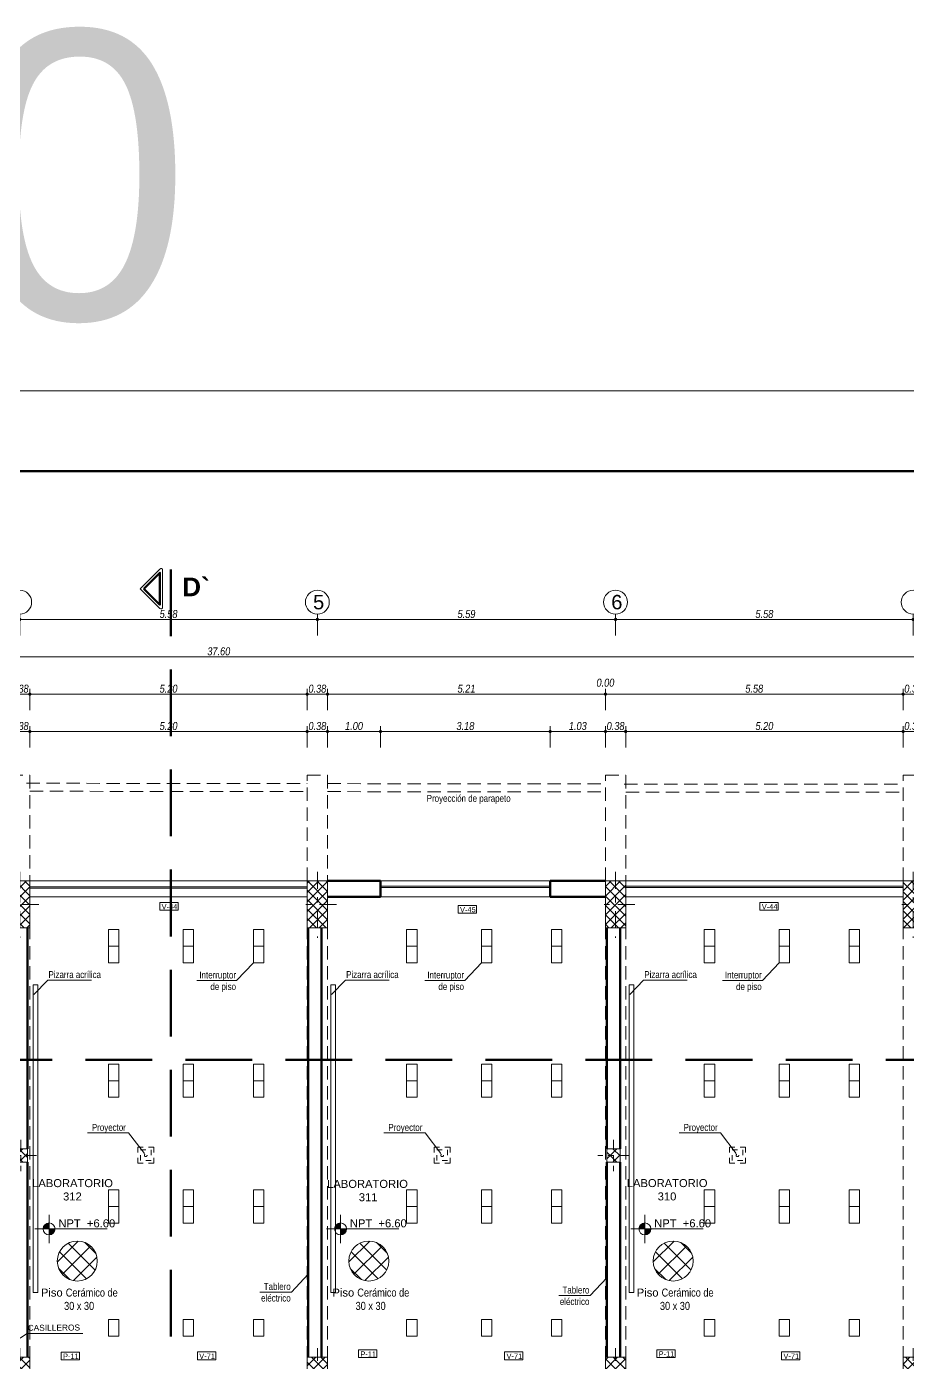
# Model space of a CAD drawing. Header units: inches. Extents: x 140 to 978, y -82 to 38.
# Drawn here: x 785.09 to 801.6, y 13.45 to 38.48 of the extents above; entities that cross this region are included whole.
import ezdxf

# ---------------------------------------------------------------- set-up
doc = ezdxf.new("R2010")
doc.units = ezdxf.units.IN
doc.header["$MEASUREMENT"] = 0
for name, pattern in [('DASHDOT2', [12.7, 6.35, -3.175, 0, -3.175]), ('DASHED', [0.75, 0.5, -0.25]), ('DASHED2', [0.375, 0.25, -0.125])]:
    doc.linetypes.add(name, pattern=pattern)
doc.layers.get('0').update_dxf_attribs({"lineweight": 0})
for name, color, linetype, lineweight in [('UNSAAC CUBIERTAS', 22, 'Continuous', 0), ('UNSAAC- ROTULO', 7, 'Continuous', 60), ('UNSAAC-COLUMNA', 24, 'Continuous', 0), ('UNSAAC-CORTE ESTRUCTURA', 7, 'Continuous', 70), ('UNSAAC-COTA', 48, 'Continuous', 0), ('UNSAAC-EJE COLUMNA', 22, 'DASHDOT2', 0), ('UNSAAC-FACHADA(2DO PLANO)', 7, 'Continuous', 30), ('UNSAAC-LINEA DE CORTE', 7, 'Continuous', 70), ('UNSAAC-LLAMADOS', 88, 'Continuous', 0), ('UNSAAC-MUEBLE', 254, 'Continuous', 0), ('UNSAAC-MURETE', 146, 'Continuous', 20), ('UNSAAC-MUROS', 7, 'Continuous', 70), ('UNSAAC-PROYECCIONES', 38, 'DASHED2', 0), ('UNSAAC-TEXTOS', 250, 'Continuous', 0), ('UNSAAC-TEXTURAS', 250, 'Continuous', 0), ('UNSAAC-VANOS', 24, 'Continuous', 0)]:
    doc.layers.add(name, color=color, linetype=linetype, lineweight=lineweight)
doc.styles.add('5mm', font='GOTHIC.TTF', dxfattribs={"height": 5})
doc.styles.add('ARIAL', font='arial.ttf')
doc.styles.add('narrow', font='')
doc.styles.get("Standard").update_dxf_attribs({"font": 'arial.ttf'})
doc.styles.get('narrow').set_extended_font_data('Arial Narrow', italic=True)
doc.dimstyles.new('1EN75', dxfattribs={"dimtxt": 0.15, "dimasz": 0.06, "dimexe": 0.1, "dimexo": 0.15, "dimgap": 0.025, "dimtad": 1, "dimzin": 1, "dimdsep": 46, "dimtxsty": 'narrow', "dimblk": 'DOT', "dimcen": 0.1, "dimclrd": 256, "dimclre": 256, "dimclrt": 256, "dimaunit": 1, "dimadec": 3, "dimazin": 0, "dimtfac": 1, "dimtmove": 2, "dimatfit": 3, "dimldrblk": 'ARCHTICK', "dimfxl": 0.3, "dimfxlon": 1, "dimtolj": 1, "dimtzin": 0, "dimlwd": 0, "dimlwe": 0, "dimarcsym": 0})

# ---------------------------------------------------------------- blocks, each defined once
blk = doc.blocks.new('colum2')
at = {"layer": 'UNSAAC-TEXTURAS'}
h = blk.add_hatch(dxfattribs=at)
h.set_pattern_fill('ANSI37', color=256)
h.paths.add_polyline_path([(872.373, 198.546), (872.373, 198.421), (872.498, 198.421), (872.498, 198.546)])
h.paths.add_polyline_path([(872.498, 198.421), (872.623, 198.421), (872.623, 198.546), (872.498, 198.546)])
h.paths.add_polyline_path([(872.498, 198.296), (872.623, 198.296), (872.623, 198.421), (872.498, 198.421)])
h.paths.add_polyline_path([(872.498, 198.421), (872.373, 198.421), (872.373, 198.296), (872.498, 198.296)])
at = {"layer": 'UNSAAC-COLUMNA'}
blk.add_lwpolyline([(872.373, 198.546), (872.623, 198.546), (872.623, 198.296), (872.373, 198.296)], close=True, dxfattribs=at)
at = {"layer": 'UNSAAC-EJE COLUMNA', "ltscale": 0.03}
for p, q in [((872.498, 198.716), (872.498, 198.126)), ((872.793, 198.421), (872.203, 198.421))]:
    blk.add_line(p, q, dxfattribs=at)
blk = doc.blocks.new('c')
at = {"layer": 'UNSAAC-TEXTURAS'}
h = blk.add_hatch(dxfattribs=at)
h.set_pattern_fill('ANSI37', color=256)
h.set_pattern_definition([(45, (-855.58834, -178.38853), (-0.088388348, 0.088388348), []), (135, (-855.58834, -178.38853), (-0.088388348, -0.088388348), [])])
h.paths.add_polyline_path([(0.19, 0.635), (0, 0.635), (0, 0.316), (0.19, 0.316)])
h.paths.add_polyline_path([(0.19, 0.316), (0.38, 0.316), (0.38, 0.635), (0.19, 0.635)])
h.paths.add_polyline_path([(0.19, 0), (0.38, 0), (0.38, 0.316), (0.19, 0.316)])
h.paths.add_polyline_path([(0.19, 0.316), (0, 0.316), (0, 0), (0.19, 0)])
at = {"layer": 'UNSAAC-COLUMNA'}
blk.add_lwpolyline([(0, 0), (0, 0.635), (0.38, 0.635), (0.38, 0)], dxfattribs=at)
blk.add_lwpolyline([(0, 0.635), (0.38, 0.635), (0.38, 0), (0, 0)], close=True, dxfattribs=at)
at = {"layer": 'UNSAAC-EJE COLUMNA', "ltscale": 0.05}
for p, q in [((0.19, -0.172), (0.19, 0.805)), ((0.55, 0.316), (-0.17, 0.316))]:
    blk.add_line(p, q, dxfattribs=at)
blk = doc.blocks.new('cs1')
at = {"layer": 'UNSAAC-TEXTURAS'}
h = blk.add_hatch(dxfattribs=at)
h.set_pattern_fill('ANSI37', color=256)
h.paths.add_polyline_path([(850.008, 169.826), (850.198, 169.826), (850.198, 170.266), (850.008, 170.266)])
h.paths.add_polyline_path([(850.198, 169.826), (850.388, 169.826), (850.388, 170.266), (850.198, 170.266)])
h.paths.add_polyline_path([(850.388, 169.826), (850.198, 169.826), (850.198, 169.386), (850.388, 169.386)])
h.paths.add_polyline_path([(850.198, 169.826), (850.008, 169.826), (850.008, 169.386), (850.198, 169.386)])
at = {"layer": 'UNSAAC-COLUMNA'}
blk.add_lwpolyline([(850.388, 169.386), (850.388, 170.266), (850.008, 170.266), (850.008, 169.386)], close=True, dxfattribs=at)
at = {"layer": 'UNSAAC-EJE COLUMNA', "ltscale": 0.05}
for p, q in [((850.198, 170.436), (850.198, 169.196)), ((850.558, 169.826), (849.828, 169.826))]:
    blk.add_line(p, q, dxfattribs=at)
blk = doc.blocks.new('A$C38507331')
at = {"layer": 'UNSAAC-PROYECCIONES'}
for p, q in [((-9.691, 34.716), (-14.901, 34.716)), ((-4.101, 34.716), (-9.311, 34.716)), ((1.479, 34.716), (-3.731, 34.716)), ((-9.691, 34.416), (-14.901, 34.416)), ((-4.101, 34.416), (-9.311, 34.416)), ((1.479, 34.416), (-3.731, 34.416)), ((-14.891, 33.871), (-14.891, 25.791)), ((-9.691, 33.871), (-9.691, 25.791)), ((-9.311, 33.871), (-9.311, 25.791)), ((-4.101, 33.871), (-4.101, 25.791)), ((-3.721, 33.871), (-3.721, 25.791)), ((1.479, 33.871), (1.479, 25.791))]:
    blk.add_line(p, q, dxfattribs=at)
for points in [[(-15.271, 34.716), (-15.271, 36.7), (-14.891, 36.7), (-14.891, 34.716)], [(-14.951, 36.546), (-9.691, 36.54)], [(-9.691, 34.716), (-9.691, 36.7), (-9.311, 36.7), (-9.311, 34.716)], [(-4.101, 34.716), (-4.101, 36.7), (-3.721, 36.7), (-3.721, 34.716)], [(1.479, 34.716), (1.479, 36.7), (1.859, 36.7), (1.859, 34.716)], [(-14.891, 36.396), (-9.691, 36.39)], [(-9.311, 36.539), (-4.101, 36.533)], [(-9.311, 36.389), (-4.101, 36.383)], [(-3.751, 36.532), (1.479, 36.526)], [(-3.721, 36.382), (1.479, 36.376)]]:
    blk.add_lwpolyline(points, dxfattribs=at)
at = {"layer": 'UNSAAC-TEXTURAS'}
for name, p in [('cs1', (-865.279, -135.55)), ('cs1', (-859.699, -135.55)), ('cs1', (-854.109, -135.55)), ('cs1', (-848.529, -135.55)), ('colum2', (-887.559, -168.85)), ('colum2', (-876.449, -168.85)), ('c', (-15.271, 25.156)), ('c', (-9.691, 25.156)), ('c', (-4.101, 25.156)), ('c', (1.479, 25.156))]:
    blk.add_blockref(name, p, dxfattribs=at)
blk = doc.blocks.new('_Dot')
at = {"color": 0, "linetype": 'ByBlock', "lineweight": -2}
blk.add_line((-0.5, 0), (-1, 0), dxfattribs=at)
at = {"color": 0, "linetype": 'ByBlock', "const_width": 0.5}
blk.add_lwpolyline([(-0.25, 0, 1), (0.25, 0, 1)], format="xyb", close=True, dxfattribs=at)
blk = doc.blocks.new('*D493')
at = {"layer": 'Defpoints', "color": 0, "transparency": 16777216}
for p in [(785.147, 25.269), (784.767, 24.269), (785.147, 24.269)]:
    blk.add_point(p, dxfattribs=at)
at = {"layer": 'UNSAAC-COTA', "lineweight": 0, "transparency": 16777216}
for p, q in [((784.767, 24.969), (784.767, 25.369)), ((785.147, 24.969), (785.147, 25.369)), ((784.827, 25.269), (785.087, 25.269))]:
    blk.add_line(p, q, dxfattribs=at)
at = {"layer": 'UNSAAC-COTA', "lineweight": 0, "transparency": 16777216, "xscale": 0.06, "yscale": 0.06, "zscale": 0.06, "rotation": 180}
blk.add_blockref('_Dot', (784.767, 25.269), dxfattribs=at)
at = {"layer": 'UNSAAC-COTA', "lineweight": 0, "transparency": 16777216, "xscale": 0.06, "yscale": 0.06, "zscale": 0.06}
blk.add_blockref('_Dot', (785.147, 25.269), dxfattribs=at)
at = {"layer": 'UNSAAC-COTA', "transparency": 16777216, "insert": (784.957, 25.371), "char_height": 0.15, "attachment_point": 5, "style": 'narrow'}
blk.add_mtext('\\A1;0.38', dxfattribs=at)
blk = doc.blocks.new('_ArchTick')
at = {"layer": 'UNSAAC-FACHADA(2DO PLANO)', "color": 0, "const_width": 0.15}
blk.add_lwpolyline([(-0.5, -0.5), (0.5, 0.5)], dxfattribs=at)
blk = doc.blocks.new('*D494')
at = {"layer": 'Defpoints', "color": 0, "transparency": 16777216}
for p in [(790.347, 25.269), (785.147, 24.269), (790.347, 24.269)]:
    blk.add_point(p, dxfattribs=at)
at = {"layer": 'UNSAAC-COTA', "lineweight": 0, "transparency": 16777216}
for p, q in [((785.147, 24.969), (785.147, 25.369)), ((790.347, 24.969), (790.347, 25.369)), ((785.207, 25.269), (790.287, 25.269))]:
    blk.add_line(p, q, dxfattribs=at)
at = {"layer": 'UNSAAC-COTA', "lineweight": 0, "transparency": 16777216, "xscale": 0.06, "yscale": 0.06, "zscale": 0.06, "rotation": 180}
blk.add_blockref('_Dot', (785.147, 25.269), dxfattribs=at)
at = {"layer": 'UNSAAC-COTA', "lineweight": 0, "transparency": 16777216, "xscale": 0.06, "yscale": 0.06, "zscale": 0.06}
blk.add_blockref('_Dot', (790.347, 25.269), dxfattribs=at)
at = {"layer": 'UNSAAC-COTA', "transparency": 16777216, "insert": (787.747, 25.371), "char_height": 0.15, "attachment_point": 5, "style": 'narrow'}
blk.add_mtext('\\A1;5.20', dxfattribs=at)
blk = doc.blocks.new('*D495')
at = {"layer": 'Defpoints', "color": 0, "transparency": 16777216}
for p in [(790.727, 25.269), (790.347, 24.269), (790.727, 24.269)]:
    blk.add_point(p, dxfattribs=at)
at = {"layer": 'UNSAAC-COTA', "lineweight": 0, "transparency": 16777216}
for p, q in [((790.347, 24.969), (790.347, 25.369)), ((790.727, 24.969), (790.727, 25.369)), ((790.407, 25.269), (790.667, 25.269))]:
    blk.add_line(p, q, dxfattribs=at)
at = {"layer": 'UNSAAC-COTA', "lineweight": 0, "transparency": 16777216, "xscale": 0.06, "yscale": 0.06, "zscale": 0.06, "rotation": 180}
blk.add_blockref('_Dot', (790.347, 25.269), dxfattribs=at)
at = {"layer": 'UNSAAC-COTA', "lineweight": 0, "transparency": 16777216, "xscale": 0.06, "yscale": 0.06, "zscale": 0.06}
blk.add_blockref('_Dot', (790.727, 25.269), dxfattribs=at)
at = {"layer": 'UNSAAC-COTA', "transparency": 16777216, "insert": (790.537, 25.371), "char_height": 0.15, "attachment_point": 5, "style": 'narrow'}
blk.add_mtext('\\A1;0.38', dxfattribs=at)
blk = doc.blocks.new('*D496')
at = {"layer": 'Defpoints', "color": 0, "transparency": 16777216}
for p in [(791.722, 25.269), (790.727, 24.269), (791.722, 24.269)]:
    blk.add_point(p, dxfattribs=at)
at = {"layer": 'UNSAAC-COTA', "lineweight": 0, "transparency": 16777216}
for p, q in [((790.727, 24.969), (790.727, 25.369)), ((791.722, 24.969), (791.722, 25.369)), ((790.787, 25.269), (791.662, 25.269))]:
    blk.add_line(p, q, dxfattribs=at)
at = {"layer": 'UNSAAC-COTA', "lineweight": 0, "transparency": 16777216, "xscale": 0.06, "yscale": 0.06, "zscale": 0.06, "rotation": 180}
blk.add_blockref('_Dot', (790.727, 25.269), dxfattribs=at)
at = {"layer": 'UNSAAC-COTA', "lineweight": 0, "transparency": 16777216, "xscale": 0.06, "yscale": 0.06, "zscale": 0.06}
blk.add_blockref('_Dot', (791.722, 25.269), dxfattribs=at)
at = {"layer": 'UNSAAC-COTA', "transparency": 16777216, "insert": (791.224, 25.371), "char_height": 0.15, "attachment_point": 5, "style": 'narrow'}
blk.add_mtext('\\A1;1.00', dxfattribs=at)
blk = doc.blocks.new('*D497')
at = {"layer": 'Defpoints', "color": 0, "transparency": 16777216}
for p in [(794.902, 25.269), (791.722, 24.269), (794.902, 24.269)]:
    blk.add_point(p, dxfattribs=at)
at = {"layer": 'UNSAAC-COTA', "lineweight": 0, "transparency": 16777216}
for p, q in [((791.722, 24.969), (791.722, 25.369)), ((794.902, 24.969), (794.902, 25.369)), ((791.782, 25.269), (794.842, 25.269))]:
    blk.add_line(p, q, dxfattribs=at)
at = {"layer": 'UNSAAC-COTA', "lineweight": 0, "transparency": 16777216, "xscale": 0.06, "yscale": 0.06, "zscale": 0.06, "rotation": 180}
blk.add_blockref('_Dot', (791.722, 25.269), dxfattribs=at)
at = {"layer": 'UNSAAC-COTA', "lineweight": 0, "transparency": 16777216, "xscale": 0.06, "yscale": 0.06, "zscale": 0.06}
blk.add_blockref('_Dot', (794.902, 25.269), dxfattribs=at)
at = {"layer": 'UNSAAC-COTA', "transparency": 16777216, "insert": (793.312, 25.371), "char_height": 0.15, "attachment_point": 5, "style": 'narrow'}
blk.add_mtext('\\A1;3.18', dxfattribs=at)
blk = doc.blocks.new('*D498')
at = {"layer": 'Defpoints', "color": 0, "transparency": 16777216}
for p in [(795.937, 25.269), (794.902, 24.269), (795.937, 24.269)]:
    blk.add_point(p, dxfattribs=at)
at = {"layer": 'UNSAAC-COTA', "lineweight": 0, "transparency": 16777216}
for p, q in [((794.902, 24.969), (794.902, 25.369)), ((795.937, 24.969), (795.937, 25.369)), ((794.962, 25.269), (795.877, 25.269))]:
    blk.add_line(p, q, dxfattribs=at)
at = {"layer": 'UNSAAC-COTA', "lineweight": 0, "transparency": 16777216, "xscale": 0.06, "yscale": 0.06, "zscale": 0.06, "rotation": 180}
blk.add_blockref('_Dot', (794.902, 25.269), dxfattribs=at)
at = {"layer": 'UNSAAC-COTA', "lineweight": 0, "transparency": 16777216, "xscale": 0.06, "yscale": 0.06, "zscale": 0.06}
blk.add_blockref('_Dot', (795.937, 25.269), dxfattribs=at)
at = {"layer": 'UNSAAC-COTA', "transparency": 16777216, "insert": (795.419, 25.371), "char_height": 0.15, "attachment_point": 5, "style": 'narrow'}
blk.add_mtext('\\A1;1.03', dxfattribs=at)
blk = doc.blocks.new('*D499')
at = {"layer": 'Defpoints', "color": 0, "transparency": 16777216}
for p in [(796.317, 25.269), (795.937, 24.269), (796.317, 24.269)]:
    blk.add_point(p, dxfattribs=at)
at = {"layer": 'UNSAAC-COTA', "lineweight": 0, "transparency": 16777216}
for p, q in [((795.937, 24.969), (795.937, 25.369)), ((796.317, 24.969), (796.317, 25.369)), ((795.997, 25.269), (796.257, 25.269))]:
    blk.add_line(p, q, dxfattribs=at)
at = {"layer": 'UNSAAC-COTA', "lineweight": 0, "transparency": 16777216, "xscale": 0.06, "yscale": 0.06, "zscale": 0.06, "rotation": 180}
blk.add_blockref('_Dot', (795.937, 25.269), dxfattribs=at)
at = {"layer": 'UNSAAC-COTA', "lineweight": 0, "transparency": 16777216, "xscale": 0.06, "yscale": 0.06, "zscale": 0.06}
blk.add_blockref('_Dot', (796.317, 25.269), dxfattribs=at)
at = {"layer": 'UNSAAC-COTA', "transparency": 16777216, "insert": (796.127, 25.371), "char_height": 0.15, "attachment_point": 5, "style": 'narrow'}
blk.add_mtext('\\A1;0.38', dxfattribs=at)
blk = doc.blocks.new('*D500')
at = {"layer": 'Defpoints', "color": 0, "transparency": 16777216}
for p in [(801.517, 25.269), (796.317, 24.269), (801.517, 24.269)]:
    blk.add_point(p, dxfattribs=at)
at = {"layer": 'UNSAAC-COTA', "lineweight": 0, "transparency": 16777216}
for p, q in [((796.317, 24.969), (796.317, 25.369)), ((801.517, 24.969), (801.517, 25.369)), ((796.377, 25.269), (801.457, 25.269))]:
    blk.add_line(p, q, dxfattribs=at)
at = {"layer": 'UNSAAC-COTA', "lineweight": 0, "transparency": 16777216, "xscale": 0.06, "yscale": 0.06, "zscale": 0.06, "rotation": 180}
blk.add_blockref('_Dot', (796.317, 25.269), dxfattribs=at)
at = {"layer": 'UNSAAC-COTA', "lineweight": 0, "transparency": 16777216, "xscale": 0.06, "yscale": 0.06, "zscale": 0.06}
blk.add_blockref('_Dot', (801.517, 25.269), dxfattribs=at)
at = {"layer": 'UNSAAC-COTA', "transparency": 16777216, "insert": (798.917, 25.371), "char_height": 0.15, "attachment_point": 5, "style": 'narrow'}
blk.add_mtext('\\A1;5.20', dxfattribs=at)
blk = doc.blocks.new('*D501')
at = {"layer": 'Defpoints', "color": 0, "transparency": 16777216}
for p in [(801.897, 25.269), (801.517, 24.269), (801.897, 24.269)]:
    blk.add_point(p, dxfattribs=at)
at = {"layer": 'UNSAAC-COTA', "lineweight": 0, "transparency": 16777216}
for p, q in [((801.517, 24.969), (801.517, 25.369)), ((801.897, 24.969), (801.897, 25.369)), ((801.577, 25.269), (801.837, 25.269))]:
    blk.add_line(p, q, dxfattribs=at)
at = {"layer": 'UNSAAC-COTA', "lineweight": 0, "transparency": 16777216, "xscale": 0.06, "yscale": 0.06, "zscale": 0.06, "rotation": 180}
blk.add_blockref('_Dot', (801.517, 25.269), dxfattribs=at)
at = {"layer": 'UNSAAC-COTA', "lineweight": 0, "transparency": 16777216, "xscale": 0.06, "yscale": 0.06, "zscale": 0.06}
blk.add_blockref('_Dot', (801.897, 25.269), dxfattribs=at)
at = {"layer": 'UNSAAC-COTA', "transparency": 16777216, "insert": (801.707, 25.371), "char_height": 0.15, "attachment_point": 5, "style": 'narrow'}
blk.add_mtext('\\A1;0.38', dxfattribs=at)
blk = doc.blocks.new('*D511')
at = {"layer": 'Defpoints', "color": 0, "transparency": 16777216}
for p in [(785.147, 25.969), (784.767, 24.269), (785.147, 24.269)]:
    blk.add_point(p, dxfattribs=at)
at = {"layer": 'UNSAAC-COTA', "lineweight": 0, "transparency": 16777216}
for p, q in [((784.767, 25.669), (784.767, 26.069)), ((785.147, 25.669), (785.147, 26.069)), ((784.827, 25.969), (785.087, 25.969))]:
    blk.add_line(p, q, dxfattribs=at)
at = {"layer": 'UNSAAC-COTA', "lineweight": 0, "transparency": 16777216, "xscale": 0.06, "yscale": 0.06, "zscale": 0.06, "rotation": 180}
blk.add_blockref('_Dot', (784.767, 25.969), dxfattribs=at)
at = {"layer": 'UNSAAC-COTA', "lineweight": 0, "transparency": 16777216, "xscale": 0.06, "yscale": 0.06, "zscale": 0.06}
blk.add_blockref('_Dot', (785.147, 25.969), dxfattribs=at)
at = {"layer": 'UNSAAC-COTA', "transparency": 16777216, "insert": (784.957, 26.071), "char_height": 0.15, "attachment_point": 5, "style": 'narrow'}
blk.add_mtext('\\A1;0.38', dxfattribs=at)
blk = doc.blocks.new('*D512')
at = {"layer": 'Defpoints', "color": 0, "transparency": 16777216}
for p in [(790.347, 25.969), (785.147, 24.269), (790.347, 24.269)]:
    blk.add_point(p, dxfattribs=at)
at = {"layer": 'UNSAAC-COTA', "lineweight": 0, "transparency": 16777216}
for p, q in [((785.147, 25.669), (785.147, 26.069)), ((790.347, 25.669), (790.347, 26.069)), ((785.207, 25.969), (790.287, 25.969))]:
    blk.add_line(p, q, dxfattribs=at)
at = {"layer": 'UNSAAC-COTA', "lineweight": 0, "transparency": 16777216, "xscale": 0.06, "yscale": 0.06, "zscale": 0.06, "rotation": 180}
blk.add_blockref('_Dot', (785.147, 25.969), dxfattribs=at)
at = {"layer": 'UNSAAC-COTA', "lineweight": 0, "transparency": 16777216, "xscale": 0.06, "yscale": 0.06, "zscale": 0.06}
blk.add_blockref('_Dot', (790.347, 25.969), dxfattribs=at)
at = {"layer": 'UNSAAC-COTA', "transparency": 16777216, "insert": (787.747, 26.071), "char_height": 0.15, "attachment_point": 5, "style": 'narrow'}
blk.add_mtext('\\A1;5.20', dxfattribs=at)
blk = doc.blocks.new('*D513')
at = {"layer": 'Defpoints', "color": 0, "transparency": 16777216}
for p in [(790.727, 25.969), (790.347, 24.269), (790.727, 24.269)]:
    blk.add_point(p, dxfattribs=at)
at = {"layer": 'UNSAAC-COTA', "lineweight": 0, "transparency": 16777216}
for p, q in [((790.347, 25.669), (790.347, 26.069)), ((790.727, 25.669), (790.727, 26.069)), ((790.407, 25.969), (790.667, 25.969))]:
    blk.add_line(p, q, dxfattribs=at)
at = {"layer": 'UNSAAC-COTA', "lineweight": 0, "transparency": 16777216, "xscale": 0.06, "yscale": 0.06, "zscale": 0.06, "rotation": 180}
blk.add_blockref('_Dot', (790.347, 25.969), dxfattribs=at)
at = {"layer": 'UNSAAC-COTA', "lineweight": 0, "transparency": 16777216, "xscale": 0.06, "yscale": 0.06, "zscale": 0.06}
blk.add_blockref('_Dot', (790.727, 25.969), dxfattribs=at)
at = {"layer": 'UNSAAC-COTA', "transparency": 16777216, "insert": (790.537, 26.071), "char_height": 0.15, "attachment_point": 5, "style": 'narrow'}
blk.add_mtext('\\A1;0.38', dxfattribs=at)
blk = doc.blocks.new('*D514')
at = {"layer": 'Defpoints', "color": 0, "transparency": 16777216}
for p in [(795.937, 25.969), (790.727, 24.269), (795.937, 24.269)]:
    blk.add_point(p, dxfattribs=at)
at = {"layer": 'UNSAAC-COTA', "lineweight": 0, "transparency": 16777216}
for p, q in [((790.727, 25.669), (790.727, 26.069)), ((795.937, 25.669), (795.937, 26.069)), ((790.787, 25.969), (795.877, 25.969))]:
    blk.add_line(p, q, dxfattribs=at)
at = {"layer": 'UNSAAC-COTA', "lineweight": 0, "transparency": 16777216, "xscale": 0.06, "yscale": 0.06, "zscale": 0.06, "rotation": 180}
blk.add_blockref('_Dot', (790.727, 25.969), dxfattribs=at)
at = {"layer": 'UNSAAC-COTA', "lineweight": 0, "transparency": 16777216, "xscale": 0.06, "yscale": 0.06, "zscale": 0.06}
blk.add_blockref('_Dot', (795.937, 25.969), dxfattribs=at)
at = {"layer": 'UNSAAC-COTA', "transparency": 16777216, "insert": (793.332, 26.071), "char_height": 0.15, "attachment_point": 5, "style": 'narrow'}
blk.add_mtext('\\A1;5.21', dxfattribs=at)
blk = doc.blocks.new('*D515')
at = {"layer": 'Defpoints', "color": 0, "transparency": 16777216}
for p in [(795.937, 25.969), (795.937, 24.269), (795.937, 24.269)]:
    blk.add_point(p, dxfattribs=at)
at = {"layer": 'UNSAAC-COTA', "lineweight": 0, "transparency": 16777216}
for p, q in [((795.937, 25.669), (795.937, 26.069)), ((795.937, 25.669), (795.937, 26.069)), ((795.877, 25.969), (795.817, 25.969)), ((795.997, 25.969), (796.057, 25.969))]:
    blk.add_line(p, q, dxfattribs=at)
at = {"layer": 'UNSAAC-COTA', "lineweight": 0, "transparency": 16777216, "xscale": 0.06, "yscale": 0.06, "zscale": 0.06}
blk.add_blockref('_Dot', (795.937, 25.969), dxfattribs=at)
at = {"layer": 'UNSAAC-COTA', "lineweight": 0, "transparency": 16777216, "xscale": 0.06, "yscale": 0.06, "zscale": 0.06, "rotation": 180}
blk.add_blockref('_Dot', (795.937, 25.969), dxfattribs=at)
at = {"layer": 'UNSAAC-COTA', "transparency": 16777216, "insert": (795.937, 26.183), "char_height": 0.15, "attachment_point": 5, "style": 'narrow'}
blk.add_mtext('\\A1;0.00', dxfattribs=at)
blk = doc.blocks.new('*D516')
at = {"layer": 'Defpoints', "color": 0, "transparency": 16777216}
for p in [(801.517, 25.969), (795.937, 24.269), (801.517, 24.269)]:
    blk.add_point(p, dxfattribs=at)
at = {"layer": 'UNSAAC-COTA', "lineweight": 0, "transparency": 16777216}
for p, q in [((795.937, 25.669), (795.937, 26.069)), ((801.517, 25.669), (801.517, 26.069)), ((795.997, 25.969), (801.457, 25.969))]:
    blk.add_line(p, q, dxfattribs=at)
at = {"layer": 'UNSAAC-COTA', "lineweight": 0, "transparency": 16777216, "xscale": 0.06, "yscale": 0.06, "zscale": 0.06, "rotation": 180}
blk.add_blockref('_Dot', (795.937, 25.969), dxfattribs=at)
at = {"layer": 'UNSAAC-COTA', "lineweight": 0, "transparency": 16777216, "xscale": 0.06, "yscale": 0.06, "zscale": 0.06}
blk.add_blockref('_Dot', (801.517, 25.969), dxfattribs=at)
at = {"layer": 'UNSAAC-COTA', "transparency": 16777216, "insert": (798.727, 26.071), "char_height": 0.15, "attachment_point": 5, "style": 'narrow'}
blk.add_mtext('\\A1;5.58', dxfattribs=at)
blk = doc.blocks.new('*D517')
at = {"layer": 'Defpoints', "color": 0, "transparency": 16777216}
for p in [(801.897, 25.969), (801.517, 24.269), (801.897, 24.269)]:
    blk.add_point(p, dxfattribs=at)
at = {"layer": 'UNSAAC-COTA', "lineweight": 0, "transparency": 16777216}
for p, q in [((801.517, 25.669), (801.517, 26.069)), ((801.897, 25.669), (801.897, 26.069)), ((801.577, 25.969), (801.837, 25.969))]:
    blk.add_line(p, q, dxfattribs=at)
at = {"layer": 'UNSAAC-COTA', "lineweight": 0, "transparency": 16777216, "xscale": 0.06, "yscale": 0.06, "zscale": 0.06, "rotation": 180}
blk.add_blockref('_Dot', (801.517, 25.969), dxfattribs=at)
at = {"layer": 'UNSAAC-COTA', "lineweight": 0, "transparency": 16777216, "xscale": 0.06, "yscale": 0.06, "zscale": 0.06}
blk.add_blockref('_Dot', (801.897, 25.969), dxfattribs=at)
at = {"layer": 'UNSAAC-COTA', "transparency": 16777216, "insert": (801.707, 26.071), "char_height": 0.15, "attachment_point": 5, "style": 'narrow'}
blk.add_mtext('\\A1;0.38', dxfattribs=at)
blk = doc.blocks.new('*D520')
at = {"layer": 'Defpoints', "color": 0, "transparency": 16777216}
for p in [(807.487, 26.669), (807.487, 24.269), (769.891, 21.864)]:
    blk.add_point(p, dxfattribs=at)
at = {"layer": 'UNSAAC-COTA', "lineweight": 0, "transparency": 16777216}
for p, q in [((769.891, 26.369), (769.891, 26.769)), ((769.951, 26.669), (807.427, 26.669)), ((807.487, 26.369), (807.487, 26.769))]:
    blk.add_line(p, q, dxfattribs=at)
at = {"layer": 'UNSAAC-COTA', "lineweight": 0, "transparency": 16777216, "xscale": 0.06, "yscale": 0.06, "zscale": 0.06, "rotation": 180}
blk.add_blockref('_Dot', (769.891, 26.669), dxfattribs=at)
at = {"layer": 'UNSAAC-COTA', "lineweight": 0, "transparency": 16777216, "xscale": 0.06, "yscale": 0.06, "zscale": 0.06}
blk.add_blockref('_Dot', (807.487, 26.669), dxfattribs=at)
at = {"layer": 'UNSAAC-COTA', "transparency": 16777216, "insert": (788.689, 26.771), "char_height": 0.15, "attachment_point": 5, "style": 'narrow'}
blk.add_mtext('\\A1;37.60', dxfattribs=at)
blk = doc.blocks.new('*D524')
at = {"layer": 'Defpoints', "color": 0, "transparency": 16777216}
for p in [(790.537, 27.369), (784.957, 24.439), (790.537, 24.439)]:
    blk.add_point(p, dxfattribs=at)
at = {"layer": 'UNSAAC-COTA', "lineweight": 0, "transparency": 16777216}
for p, q in [((784.957, 27.069), (784.957, 27.469)), ((785.017, 27.369), (790.477, 27.369)), ((790.537, 27.069), (790.537, 27.469))]:
    blk.add_line(p, q, dxfattribs=at)
at = {"layer": 'UNSAAC-COTA', "lineweight": 0, "transparency": 16777216, "xscale": 0.06, "yscale": 0.06, "zscale": 0.06, "rotation": 180}
blk.add_blockref('_Dot', (784.957, 27.369), dxfattribs=at)
at = {"layer": 'UNSAAC-COTA', "lineweight": 0, "transparency": 16777216, "xscale": 0.06, "yscale": 0.06, "zscale": 0.06}
blk.add_blockref('_Dot', (790.537, 27.369), dxfattribs=at)
at = {"layer": 'UNSAAC-COTA', "transparency": 16777216, "insert": (787.747, 27.471), "char_height": 0.15, "attachment_point": 5, "style": 'narrow'}
blk.add_mtext('\\A1;5.58', dxfattribs=at)
blk = doc.blocks.new('*D525')
at = {"layer": 'Defpoints', "color": 0, "transparency": 16777216}
for p in [(796.127, 27.369), (790.537, 24.439), (796.127, 24.439)]:
    blk.add_point(p, dxfattribs=at)
at = {"layer": 'UNSAAC-COTA', "lineweight": 0, "transparency": 16777216}
for p, q in [((790.537, 27.069), (790.537, 27.469)), ((790.597, 27.369), (796.067, 27.369)), ((796.127, 27.069), (796.127, 27.469))]:
    blk.add_line(p, q, dxfattribs=at)
at = {"layer": 'UNSAAC-COTA', "lineweight": 0, "transparency": 16777216, "xscale": 0.06, "yscale": 0.06, "zscale": 0.06, "rotation": 180}
blk.add_blockref('_Dot', (790.537, 27.369), dxfattribs=at)
at = {"layer": 'UNSAAC-COTA', "lineweight": 0, "transparency": 16777216, "xscale": 0.06, "yscale": 0.06, "zscale": 0.06}
blk.add_blockref('_Dot', (796.127, 27.369), dxfattribs=at)
at = {"layer": 'UNSAAC-COTA', "transparency": 16777216, "insert": (793.332, 27.471), "char_height": 0.15, "attachment_point": 5, "style": 'narrow'}
blk.add_mtext('\\A1;5.59', dxfattribs=at)
blk = doc.blocks.new('*D526')
at = {"layer": 'Defpoints', "color": 0, "transparency": 16777216}
for p in [(801.707, 27.369), (796.127, 24.439), (801.707, 24.439)]:
    blk.add_point(p, dxfattribs=at)
at = {"layer": 'UNSAAC-COTA', "lineweight": 0, "transparency": 16777216}
for p, q in [((796.127, 27.069), (796.127, 27.469)), ((796.187, 27.369), (801.647, 27.369)), ((801.707, 27.069), (801.707, 27.469))]:
    blk.add_line(p, q, dxfattribs=at)
at = {"layer": 'UNSAAC-COTA', "lineweight": 0, "transparency": 16777216, "xscale": 0.06, "yscale": 0.06, "zscale": 0.06, "rotation": 180}
blk.add_blockref('_Dot', (796.127, 27.369), dxfattribs=at)
at = {"layer": 'UNSAAC-COTA', "lineweight": 0, "transparency": 16777216, "xscale": 0.06, "yscale": 0.06, "zscale": 0.06}
blk.add_blockref('_Dot', (801.707, 27.369), dxfattribs=at)
at = {"layer": 'UNSAAC-COTA', "transparency": 16777216, "insert": (798.917, 27.471), "char_height": 0.15, "attachment_point": 5, "style": 'narrow'}
blk.add_mtext('\\A1;5.58', dxfattribs=at)
blk = doc.blocks.new('npt')
at = {"layer": 'UNSAAC-TEXTOS'}
h = blk.add_hatch(color=0, dxfattribs=at)
h.dxf.hatch_style = 1
h.paths.add_polyline_path([(0.052, 0), (0, 0), (0, -0.052, 0.414214)])
h.paths.add_polyline_path([(0, 0.052, 0.414214), (-0.052, 0), (0, 0)])
at = {"layer": 'UNSAAC-TEXTOS', "color": 0}
for p, q in [((0, -0.123), (0, 0.123)), ((-0.123, 0), (0.507, 0))]:
    blk.add_line(p, q, dxfattribs=at)
blk.add_circle((0, 0), 0.0522, dxfattribs=at)
blk = doc.blocks.new('cañon planta')
at = {"layer": 'UNSAAC-MUEBLE', "linetype": 'DASHED', "ltscale": 0.09}
blk.add_lwpolyline([(750.392, 72.439), (750.692, 72.439), (750.692, 72.139), (750.392, 72.139), (750.392, 72.439)], dxfattribs=at)
blk.add_lwpolyline([(750.442, 72.389), (750.642, 72.389), (750.642, 72.189), (750.442, 72.189)], close=True, dxfattribs=at)
blk.add_circle((750.542, 72.289), 0.025, dxfattribs=at)

msp = doc.modelspace()

# ---------------------------------------------------------------- hatches: boundary and pattern name
at = {"layer": 'UNSAAC-TEXTOS'}
h = msp.add_hatch(dxfattribs=at)
h.set_pattern_fill('_USER', color=256, scale=0.23019, angle=45, style=0, double=1, pattern_type=0)
h.set_pattern_definition([(45, (720.66979, -71.47575), (-0.16276894, 0.16276894), []), (135, (720.66979, -71.47575), (-0.16276894, -0.16276894), [])])
edge = h.paths.add_edge_path()
edge.add_arc((786.037, 15.345), 0.375, 0, 360)
h = msp.add_hatch(dxfattribs=at)
h.set_pattern_fill('_USER', color=256, scale=0.23019, angle=45, style=0, double=1, pattern_type=0)
h.set_pattern_definition([(45, (726.13477, -71.47575), (-0.16276894, 0.16276894), []), (135, (726.13477, -71.47575), (-0.16276894, -0.16276894), [])])
edge = h.paths.add_edge_path()
edge.add_arc((791.502, 15.345), 0.375, 0, 360)
h = msp.add_hatch(dxfattribs=at)
h.set_pattern_fill('_USER', color=256, scale=0.23019, angle=45, style=0, double=1, pattern_type=0)
h.set_pattern_definition([(45, (731.8398, -71.47575), (-0.16276894, 0.16276894), []), (135, (731.8398, -71.47575), (-0.16276894, -0.16276894), [])])
edge = h.paths.add_edge_path()
edge.add_arc((797.207, 15.345), 0.375, 0, 360)

# ---------------------------------------------------------------- linework, layer by layer
at = {"layer": 'UNSAAC CUBIERTAS', "ltscale": 1.75}
msp.add_lwpolyline([(787.584, 28.314), (787.215, 27.944), (787.584, 27.575, 0.668179), (787.636, 27.596), (787.636, 28.293, 0.668179)], format="xyb", close=True, dxfattribs=at)
at = {"layer": 'UNSAAC- ROTULO', "color": 5, "lineweight": 0, "flags": 128}
msp.add_lwpolyline([(748.395, 31.651), (824.895, 31.651), (824.895, -22.349), (748.395, -22.349)], close=True, dxfattribs=at)
at = {"layer": 'UNSAAC- ROTULO'}
msp.add_lwpolyline([(749.895, 30.151), (823.395, 30.151), (823.395, -20.849), (749.895, -20.849)], close=True, dxfattribs=at)
at = {"layer": 'UNSAAC-CORTE ESTRUCTURA', "ltscale": 2.5}
msp.add_lwpolyline([(787.286, 27.944), (787.586, 27.644), (787.586, 28.244)], close=True, dxfattribs=at)
at = {"layer": 'UNSAAC-LINEA DE CORTE', "linetype": 'DASHED', "ltscale": 2.5}
for p, q in [((787.791, 28.305), (787.791, -17.342)), ((756.191, 19.113), (815.594, 19.113))]:
    msp.add_line(p, q, dxfattribs=at)
at = {"layer": 'UNSAAC-LLAMADOS', "ltscale": 2.5}
for points in [[(788.279, 20.6), (789.024, 20.6), (789.337, 20.935)], [(792.554, 20.6), (793.299, 20.6), (793.611, 20.935)], [(798.134, 20.6), (798.879, 20.6), (799.191, 20.935)], [(786.302, 20.61), (785.483, 20.61), (785.223, 20.341)], [(791.882, 20.61), (791.063, 20.61), (790.803, 20.341)], [(797.472, 20.61), (796.653, 20.61), (796.393, 20.341)], [(789.461, 14.762), (790.05, 14.762), (790.362, 15.097)], [(795.061, 14.697), (795.65, 14.697), (795.962, 15.032)]]:
    msp.add_lwpolyline(points, dxfattribs=at)
at = {"layer": 'UNSAAC-LLAMADOS'}
for points in [[(786.228, 17.75), (786.999, 17.75), (787.294, 17.358)], [(791.786, 17.75), (792.557, 17.75), (792.852, 17.358)], [(797.321, 17.75), (798.092, 17.75), (798.387, 17.358)]]:
    msp.add_lwpolyline(points, dxfattribs=at)
at = {"layer": 'UNSAAC-MUEBLE'}
for points in [[(786.619, 21.556), (786.815, 21.556), (786.815, 21.246), (786.619, 21.246)], [(788.021, 21.556), (788.216, 21.556), (788.216, 21.246), (788.021, 21.246)], [(789.337, 21.556), (789.532, 21.556), (789.532, 21.246), (789.337, 21.246)], [(792.209, 21.556), (792.405, 21.556), (792.405, 21.246), (792.209, 21.246)], [(793.611, 21.556), (793.807, 21.556), (793.807, 21.246), (793.611, 21.246)], [(794.927, 21.556), (795.122, 21.556), (795.122, 21.246), (794.927, 21.246)], [(797.789, 21.556), (797.985, 21.556), (797.985, 21.246), (797.789, 21.246)], [(799.191, 21.556), (799.387, 21.556), (799.387, 21.246), (799.191, 21.246)], [(800.507, 21.556), (800.702, 21.556), (800.702, 21.246), (800.507, 21.246)], [(786.619, 21.246), (786.815, 21.246), (786.815, 20.935), (786.619, 20.935)], [(788.021, 21.246), (788.216, 21.246), (788.216, 20.935), (788.021, 20.935)], [(789.337, 21.246), (789.532, 21.246), (789.532, 20.935), (789.337, 20.935)], [(792.209, 21.246), (792.405, 21.246), (792.405, 20.935), (792.209, 20.935)], [(793.611, 21.246), (793.807, 21.246), (793.807, 20.935), (793.611, 20.935)], [(794.927, 21.246), (795.122, 21.246), (795.122, 20.935), (794.927, 20.935)], [(797.789, 21.246), (797.985, 21.246), (797.985, 20.935), (797.789, 20.935)], [(799.191, 21.246), (799.387, 21.246), (799.387, 20.935), (799.191, 20.935)], [(800.507, 21.246), (800.702, 21.246), (800.702, 20.935), (800.507, 20.935)], [(786.619, 19.034), (786.815, 19.034), (786.815, 18.723), (786.619, 18.723)], [(788.021, 19.034), (788.216, 19.034), (788.216, 18.723), (788.021, 18.723)], [(789.337, 19.034), (789.532, 19.034), (789.532, 18.723), (789.337, 18.723)], [(792.209, 19.034), (792.405, 19.034), (792.405, 18.723), (792.209, 18.723)], [(793.611, 19.034), (793.807, 19.034), (793.807, 18.723), (793.611, 18.723)], [(794.927, 19.034), (795.122, 19.034), (795.122, 18.723), (794.927, 18.723)], [(797.789, 19.034), (797.985, 19.034), (797.985, 18.723), (797.789, 18.723)], [(799.191, 19.034), (799.387, 19.034), (799.387, 18.723), (799.191, 18.723)], [(800.507, 19.034), (800.702, 19.034), (800.702, 18.723), (800.507, 18.723)], [(786.619, 18.723), (786.815, 18.723), (786.815, 18.413), (786.619, 18.413)], [(788.021, 18.723), (788.216, 18.723), (788.216, 18.413), (788.021, 18.413)], [(789.337, 18.723), (789.532, 18.723), (789.532, 18.413), (789.337, 18.413)], [(792.209, 18.723), (792.405, 18.723), (792.405, 18.413), (792.209, 18.413)], [(793.611, 18.723), (793.807, 18.723), (793.807, 18.413), (793.611, 18.413)], [(794.927, 18.723), (795.122, 18.723), (795.122, 18.413), (794.927, 18.413)], [(797.789, 18.723), (797.985, 18.723), (797.985, 18.413), (797.789, 18.413)], [(799.191, 18.723), (799.387, 18.723), (799.387, 18.413), (799.191, 18.413)], [(800.507, 18.723), (800.702, 18.723), (800.702, 18.413), (800.507, 18.413)], [(786.619, 16.678), (786.815, 16.678), (786.815, 16.368), (786.619, 16.368)], [(788.021, 16.678), (788.216, 16.678), (788.216, 16.368), (788.021, 16.368)], [(789.337, 16.678), (789.532, 16.678), (789.532, 16.368), (789.337, 16.368)], [(792.209, 16.678), (792.405, 16.678), (792.405, 16.368), (792.209, 16.368)], [(793.611, 16.678), (793.807, 16.678), (793.807, 16.368), (793.611, 16.368)], [(794.927, 16.678), (795.122, 16.678), (795.122, 16.368), (794.927, 16.368)], [(797.789, 16.678), (797.985, 16.678), (797.985, 16.368), (797.789, 16.368)], [(799.191, 16.678), (799.387, 16.678), (799.387, 16.368), (799.191, 16.368)], [(800.507, 16.678), (800.702, 16.678), (800.702, 16.368), (800.507, 16.368)], [(786.619, 16.368), (786.815, 16.368), (786.815, 16.057), (786.619, 16.057)], [(788.021, 16.368), (788.216, 16.368), (788.216, 16.057), (788.021, 16.057)], [(789.337, 16.368), (789.532, 16.368), (789.532, 16.057), (789.337, 16.057)], [(792.209, 16.368), (792.405, 16.368), (792.405, 16.057), (792.209, 16.057)], [(793.611, 16.368), (793.807, 16.368), (793.807, 16.057), (793.611, 16.057)], [(794.927, 16.368), (795.122, 16.368), (795.122, 16.057), (794.927, 16.057)], [(797.789, 16.368), (797.985, 16.368), (797.985, 16.057), (797.789, 16.057)], [(799.191, 16.368), (799.387, 16.368), (799.387, 16.057), (799.191, 16.057)], [(800.507, 16.368), (800.702, 16.368), (800.702, 16.057), (800.507, 16.057)], [(786.619, 14.249), (786.815, 14.249), (786.815, 13.938), (786.619, 13.938)], [(788.021, 14.249), (788.216, 14.249), (788.216, 13.938), (788.021, 13.938)], [(789.337, 14.249), (789.532, 14.249), (789.532, 13.938), (789.337, 13.938)], [(792.209, 14.249), (792.405, 14.249), (792.405, 13.938), (792.209, 13.938)], [(793.611, 14.249), (793.807, 14.249), (793.807, 13.938), (793.611, 13.938)], [(794.927, 14.249), (795.122, 14.249), (795.122, 13.938), (794.927, 13.938)], [(797.789, 14.249), (797.985, 14.249), (797.985, 13.938), (797.789, 13.938)], [(799.191, 14.249), (799.387, 14.249), (799.387, 13.938), (799.191, 13.938)], [(800.507, 14.249), (800.702, 14.249), (800.702, 13.938), (800.507, 13.938)]]:
    msp.add_lwpolyline(points, close=True, dxfattribs=at)
at = {"layer": 'UNSAAC-MUEBLE', "ltscale": 2.5}
for points in [[(785.21, 20.521), (785.298, 20.521), (785.298, 14.754), (785.21, 14.754)], [(790.79, 20.521), (790.878, 20.521), (790.878, 14.754), (790.79, 14.754)], [(796.38, 20.521), (796.468, 20.521), (796.468, 14.754), (796.38, 14.754)]]:
    msp.add_lwpolyline(points, close=True, dxfattribs=at)
at = {"layer": 'UNSAAC-MURETE'}
for p, q in [((785.147, 22.469), (790.347, 22.469)), ((790.347, 22.169), (785.147, 22.169))]:
    msp.add_line(p, q, dxfattribs=at)
msp.add_lwpolyline([(791.722, 22.469), (794.902, 22.469), (794.902, 22.169), (791.722, 22.169)], close=True, dxfattribs=at)
msp.add_lwpolyline([(796.317, 22.469), (801.517, 22.469), (801.517, 22.169), (796.317, 22.169)], dxfattribs=at)
at = {"layer": 'UNSAAC-MUROS'}
for p, q in [((790.727, 22.469), (791.722, 22.469)), ((791.722, 22.469), (791.722, 22.169)), ((794.902, 22.469), (795.937, 22.469)), ((794.902, 22.169), (794.902, 22.469)), ((791.722, 22.169), (790.727, 22.169)), ((795.937, 22.169), (794.902, 22.169)), ((785.102, 21.589), (785.102, 17.449)), ((790.362, 21.589), (790.362, 17.409)), ((790.612, 17.409), (790.612, 21.589)), ((795.962, 21.589), (795.962, 17.449)), ((796.212, 17.449), (796.212, 21.589)), ((790.362, 17.444), (790.362, 13.544)), ((790.612, 13.544), (790.612, 17.444)), ((785.102, 17.199), (785.102, 13.544)), ((795.962, 17.199), (795.962, 13.544)), ((796.212, 13.544), (796.212, 17.199))]:
    msp.add_line(p, q, dxfattribs=at)
at = {"layer": 'UNSAAC-TEXTOS'}
for points in [[(787.582, 22.066), (787.925, 22.066), (787.925, 21.92), (787.582, 21.92)], [(798.832, 22.066), (799.175, 22.066), (799.175, 21.92), (798.832, 21.92)], [(793.175, 22.01), (793.518, 22.01), (793.518, 21.864), (793.175, 21.864)], [(785.733, 13.64), (786.077, 13.64), (786.077, 13.494), (785.733, 13.494)], [(788.288, 13.642), (788.631, 13.642), (788.631, 13.496), (788.288, 13.496)], [(791.307, 13.681), (791.65, 13.681), (791.65, 13.535), (791.307, 13.535)], [(794.048, 13.642), (794.391, 13.642), (794.391, 13.496), (794.048, 13.496)], [(796.898, 13.683), (797.242, 13.683), (797.242, 13.537), (796.898, 13.537)], [(799.238, 13.642), (799.582, 13.642), (799.582, 13.496), (799.238, 13.496)]]:
    msp.add_lwpolyline(points, close=True, dxfattribs=at)
at = {"layer": 'UNSAAC-TEXTOS', "linetype": 'Continuous'}
msp.add_lwpolyline([(784.618, 13.674), (785.099, 13.984), (786.139, 13.984)], dxfattribs=at)
at = {"layer": 'UNSAAC-TEXTOS'}
for centre, radius in [((784.957, 27.693), 0.224), ((790.537, 27.693), 0.224), ((796.127, 27.693), 0.224), ((801.707, 27.693), 0.224), ((786.037, 15.345), 0.375), ((791.502, 15.345), 0.375), ((797.207, 15.345), 0.375)]:
    msp.add_circle(centre, radius, dxfattribs=at)
at = {"layer": 'UNSAAC-VANOS', "ltscale": 0.01}
for p, q in [((785.147, 22.359), (790.347, 22.359)), ((785.147, 22.334), (790.347, 22.334)), ((791.722, 22.369), (794.902, 22.369)), ((791.722, 22.344), (794.902, 22.344)), ((796.317, 22.369), (801.517, 22.369)), ((796.317, 22.344), (801.517, 22.344))]:
    msp.add_line(p, q, dxfattribs=at)

# ---------------------------------------------------------------- block references
at = {"layer": 'UNSAAC-COTA'}
for p in [(36.777, -54.963), (42.335, -54.963), (47.87, -54.963)]:
    msp.add_blockref('cañon planta', p, dxfattribs=at)
at = {"layer": 'UNSAAC-MUEBLE'}
msp.add_blockref('A$C38507331', (800.038, -12.247), dxfattribs=at)
at = {"layer": 'UNSAAC-TEXTOS', "xscale": 2.154779168756153, "yscale": 2.154779168756153, "zscale": 2.154779168756153}
for p in [(785.507, 15.946), (790.972, 15.946), (796.677, 15.946)]:
    msp.add_blockref('npt', p, dxfattribs=at)

# ---------------------------------------------------------------- texts
at = {"layer": 'UNSAAC-CORTE ESTRUCTURA', "insert": (788.519, 28.154), "char_height": 0.35, "width": 0.398, "attachment_point": 3, "rotation": 360}
msp.add_mtext('{\\fSwis721 Ex BT|b1|i0|c0|p34;D`}', dxfattribs=at)
at = {"layer": 'UNSAAC-LLAMADOS', "char_height": 0.13, "style": 'narrow'}
for s, insert, width, attachment_point in [('\\pi0.26383;{\\fArial Narrow|b0|i0|c0|p34;Proyección de parapeto }', (792.323, 24.081), 2.08357, 1), ('{\\fArial Narrow|b0|i0|c0|p34;Pizarra acrílica}', (785.496, 20.778), 1.15269, 1), ('{\\fArial Narrow|b0|i0|c0|p34;Pizarra acrílica}', (791.076, 20.778), 1.15269, 1), ('{\\fArial Narrow|b0|i0|c0|p34;Pizarra acrílica}', (796.666, 20.778), 1.15269, 1), ('{\\fArial Narrow|b0|i0|c0|p34;Interruptor de piso}', (789.012, 20.771), 0.86017, 3), ('{\\fArial Narrow|b0|i0|c0|p34;Interruptor de piso}', (793.286, 20.771), 0.86017, 3), ('{\\fArial Narrow|b0|i0|c0|p34;Interruptor de piso}', (798.866, 20.771), 0.86017, 3), ('{\\fArial Narrow|b0|i0|c0|p34;Proyector}', (786.31, 17.914), 2.19448, 1), ('{\\fArial Narrow|b0|i0|c0|p34;Proyector}', (791.868, 17.914), 2.19448, 1), ('{\\fArial Narrow|b0|i0|c0|p34;Proyector}', (797.403, 17.914), 2.19448, 1), ('{\\fArial Narrow|b0|i0|c0|p34;Tablero eléctrico}', (790.037, 14.933), 0.86017, 3), ('{\\fArial Narrow|b0|i0|c0|p34;Tablero eléctrico}', (795.637, 14.867), 0.86017, 3)]:
    msp.add_mtext(s, dxfattribs=dict(at, insert=insert, width=width, attachment_point=attachment_point))
at = {"layer": 'UNSAAC-TEXTOS', "linetype": 'Continuous', "style": 'ARIAL'}
msp.add_text('CASILLEROS', height=0.112, rotation=0.4284, dxfattribs=at).set_placement((785.106, 14.036))
at = {"layer": 'UNSAAC-TEXTOS', "attachment_point": 1}
for s, insert, char_height, width in [('A-0', (776.431, 38.397), 5.4, 8.50064), ('5', (790.456, 27.829), 0.27, 0.42503), ('6', (796.046, 27.829), 0.27, 0.42503), ('\\pi0.39277;LABORATORIO\\P\\pi0.97236;312', (784.798, 16.88), 0.15, 2.27449), ('\\pi0.39277;LABORATORIO\\P\\pi0.98607;311', (790.328, 16.866), 0.15, 2.27449), ('\\pi0.39277;LABORATORIO\\P\\pi0.97184;310', (795.945, 16.881), 0.15, 2.27449)]:
    msp.add_mtext(s, dxfattribs=dict(at, insert=insert, char_height=char_height, width=width))
at = {"layer": 'UNSAAC-TEXTOS', "char_height": 0.1, "attachment_point": 1}
for s, insert in [('{\\f@Arial Unicode MS|b0|i0|c0|p34;V-}44', (787.617, 22.036)), ('{\\f@Arial Unicode MS|b0|i0|c0|p34;V-}44', (798.868, 22.036)), ('{\\f@Arial Unicode MS|b0|i0|c0|p34;V-}45', (793.211, 21.981)), ('{\\f@Arial Unicode MS|b0|i0|c0|p34;P-}11', (785.769, 13.611)), ('{\\f@Arial Unicode MS|b0|i0|c0|p34;V-}71', (788.323, 13.612)), ('{\\f@Arial Unicode MS|b0|i0|c0|p34;P-}11', (791.343, 13.651)), ('{\\f@Arial Unicode MS|b0|i0|c0|p34;V-}71', (794.083, 13.612)), ('{\\f@Arial Unicode MS|b0|i0|c0|p34;P-}11', (796.934, 13.654)), ('{\\f@Arial Unicode MS|b0|i0|c0|p34;V-}71', (799.274, 13.612))]:
    msp.add_mtext_dynamic_manual_height_columns(s, width=0.2, gutter_width=1, heights=[0], dxfattribs=dict(at, insert=insert))
at = {"layer": 'UNSAAC-TEXTOS', "char_height": 0.15, "attachment_point": 1}
for s, insert, width, style in [('{\\fArial|b0|i0|c0|p34;NPT  +6.60}', (785.682, 16.127), 1.06387, '5mm'), ('{\\fArial|b0|i0|c0|p34;NPT  +6.60}', (791.147, 16.127), 1.06387, '5mm'), ('{\\fArial|b0|i0|c0|p34;NPT  +6.60}', (796.852, 16.127), 1.06387, '5mm'), ('\\pi0.053834;{\\fArial|b0|i0|c204|p34;Piso \\fArial Narrow|b0|i0|c0|p34;Cerámico de \\P\\pi0.48777;30 x 30}', (785.301, 14.829), 1.52397, 'narrow'), ('\\pi0.053834;{\\fArial|b0|i0|c204|p34;Piso \\fArial Narrow|b0|i0|c0|p34;Cerámico de \\P\\pi0.48777;30 x 30}', (790.766, 14.829), 1.52397, 'narrow'), ('\\pi0.053834;{\\fArial|b0|i0|c204|p34;Piso \\fArial Narrow|b0|i0|c0|p34;Cerámico de \\P\\pi0.48777;30 x 30}', (796.471, 14.829), 1.52397, 'narrow')]:
    msp.add_mtext(s, dxfattribs=dict(at, insert=insert, width=width, style=style))

# ---------------------------------------------------------------- dimensions: what is measured, and where the dimension line sits
at = {"layer": 'UNSAAC-COTA'}
for base, p1, p2, picture, middle in [((790.537, 27.369), (784.957, 24.439), (790.537, 24.439), '*D524', (787.747, 27.471)), ((796.127, 27.369), (790.537, 24.439), (796.127, 24.439), '*D525', (793.332, 27.471)), ((801.707, 27.369), (796.127, 24.439), (801.707, 24.439), '*D526', (798.917, 27.471)), ((807.487, 26.669), (769.891, 21.864), (807.487, 24.269), '*D520', (788.689, 26.771)), ((785.147, 25.969), (784.767, 24.269), (785.147, 24.269), '*D511', (784.957, 26.071)), ((790.347, 25.969), (785.147, 24.269), (790.347, 24.269), '*D512', (787.747, 26.071)), ((790.727, 25.969), (790.347, 24.269), (790.727, 24.269), '*D513', (790.537, 26.071)), ((795.937, 25.969), (790.727, 24.269), (795.937, 24.269), '*D514', (793.332, 26.071)), ((795.936890915, 25.969170508), (795.936890915, 24.269170508), (795.936890915, 24.269170508), '*D515', (795.936890915, 26.183256456)), ((801.517, 25.969), (795.937, 24.269), (801.517, 24.269), '*D516', (798.727, 26.071)), ((801.897, 25.969), (801.517, 24.269), (801.897, 24.269), '*D517', (801.707, 26.071)), ((785.147, 25.269), (784.767, 24.269), (785.147, 24.269), '*D493', (784.957, 25.371)), ((790.347, 25.269), (785.147, 24.269), (790.347, 24.269), '*D494', (787.747, 25.371)), ((790.727, 25.269), (790.347, 24.269), (790.727, 24.269), '*D495', (790.537, 25.371)), ((791.7219, 25.26917), (790.72688, 24.26917), (791.7219, 24.26917), '*D496', (791.22439, 25.37076)), ((794.902, 25.269), (791.722, 24.269), (794.902, 24.269), '*D497', (793.312, 25.371)), ((795.93689, 25.26917), (794.9019, 24.26917), (795.93689, 24.26917), '*D498', (795.4194, 25.37076)), ((796.317, 25.269), (795.937, 24.269), (796.317, 24.269), '*D499', (796.127, 25.371)), ((801.517, 25.269), (796.317, 24.269), (801.517, 24.269), '*D500', (798.917, 25.371)), ((801.897, 25.269), (801.517, 24.269), (801.897, 24.269), '*D501', (801.707, 25.371))]:
    dim = msp.add_linear_dim(base=base, p1=p1, p2=p2, dimstyle='1EN75', dxfattribs=at)
    dim.commit()
    dim.dimension.update_dxf_attribs({"geometry": picture, "text_midpoint": middle})

doc.saveas('drawing.dxf')
